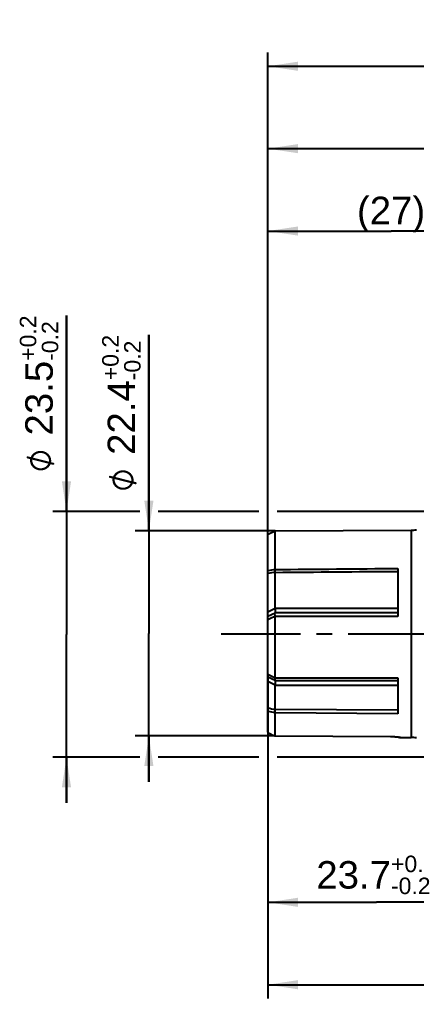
# Model space of a CAD drawing. Header units: millimetres. Extents: x 0 to 420, y 0 to 297.
# Drawn here: x 174.1 to 217.5, y 114.3 to 221.2 of the extents above; entities that cross this region are included whole.
import ezdxf
from ezdxf.enums import TextEntityAlignment as Align

# ---------------------------------------------------------------- set-up
doc = ezdxf.new("R2010")
doc.units = ezdxf.units.MM
doc.header["$LTSCALE"] = 23.1
doc.linetypes.add('CENTER', pattern=[0.6, 0.375, -0.075, 0.075, -0.075])
doc.layers.get('0').update_dxf_attribs({"linetype": 'CONTINUOUS'})
doc.layers.add('STARTBEZUEGE', color=7, linetype='CONTINUOUS')
doc.styles.get("Standard").update_dxf_attribs({"font": 'arial.ttf'})
doc.styles.add('TEXTSTYLE_3', font='arial.ttf')
doc.styles.add('TEXTSTYLE_6', font='symbol_asme.ttf')
doc.dimstyles.new('DIMSTYLE_1', dxfattribs={"dimtxt": 3, "dimasz": 3.3, "dimexe": 1.5, "dimexo": 0, "dimgap": 0.75, "dimtad": 1, "dimdec": 3, "dimdsep": 46, "dimtxsty": 'STANDARD', "dimblk": '_FILLED', "dimblk1": '_FILLED', "dimblk2": '_FILLED', "dimcen": 0.09, "dimadec": 3, "dimazin": 2, "dimtol": 1, "dimtp": 1, "dimtm": 1, "dimtfac": 0.6, "dimtdec": 3, "dimtofl": 0, "dimtmove": 0, "dimatfit": 3, "dimldrblk": '_FILLED', "dimfxl": 1, "dimtolj": 1, "dimarcsym": 0})
doc.dimstyles.new('DIMSTYLE_11', dxfattribs={"dimtxt": 3, "dimasz": 3.3, "dimexe": 1.5, "dimexo": 0, "dimgap": 0.75, "dimtad": 1, "dimdec": 0, "dimdsep": 46, "dimtxsty": 'STANDARD', "dimblk": '_FILLED', "dimblk1": '_FILLED', "dimblk2": '_FILLED', "dimcen": 0.09, "dimadec": 3, "dimazin": 2, "dimtp": 0.2, "dimtm": 0.2, "dimtfac": 1, "dimtdec": 0, "dimtofl": 0, "dimtmove": 0, "dimatfit": 3, "dimldrblk": '_FILLED', "dimfxl": 1, "dimtolj": 1, "dimarcsym": 0})
doc.dimstyles.new('DIMSTYLE_12', dxfattribs={"dimtxt": 3, "dimasz": 3.3, "dimexe": 1.5, "dimexo": 0, "dimgap": 0.75, "dimtad": 1, "dimdec": 0, "dimdsep": 46, "dimtxsty": 'STANDARD', "dimblk": '_FILLED', "dimblk1": '_FILLED', "dimblk2": '_FILLED', "dimcen": 0.09, "dimadec": 3, "dimazin": 2, "dimtp": 0.3, "dimtm": 0.3, "dimtfac": 1, "dimtdec": 0, "dimtofl": 0, "dimtmove": 0, "dimatfit": 3, "dimldrblk": '_FILLED', "dimfxl": 1, "dimtolj": 1, "dimarcsym": 0})
doc.dimstyles.new('DIMSTYLE_3', dxfattribs={"dimtxt": 3, "dimasz": 3.3, "dimexe": 1.5, "dimexo": 0, "dimgap": 0.75, "dimtad": 1, "dimdec": 1, "dimdsep": 46, "dimtxsty": 'STANDARD', "dimblk": '_FILLED', "dimblk1": '_FILLED', "dimblk2": '_FILLED', "dimcen": 0.09, "dimadec": 3, "dimazin": 2, "dimtol": 1, "dimtp": 0.2, "dimtm": 0.2, "dimtfac": 0.6, "dimtdec": 1, "dimtofl": 0, "dimtmove": 0, "dimatfit": 3, "dimldrblk": '_FILLED', "dimfxl": 1, "dimtolj": 1, "dimarcsym": 0})
doc.dimstyles.new('DIMSTYLE_4', dxfattribs={"dimtxt": 3, "dimasz": 3.3, "dimexe": 1.5, "dimexo": 0, "dimgap": 0.75, "dimtad": 1, "dimdec": 3, "dimdsep": 46, "dimtxsty": 'STANDARD', "dimblk": '_FILLED', "dimblk1": '_FILLED', "dimblk2": '_FILLED', "dimcen": 0.09, "dimadec": 3, "dimazin": 2, "dimtol": 1, "dimtp": 0.2, "dimtm": 0.2, "dimtfac": 0.6, "dimtdec": 3, "dimtofl": 0, "dimtmove": 0, "dimatfit": 3, "dimldrblk": '_FILLED', "dimfxl": 1, "dimtolj": 1, "dimarcsym": 0})
doc.dimstyles.new('DIMSTYLE_9', dxfattribs={"dimtxt": 3, "dimasz": 3.3, "dimexe": 1.5, "dimexo": 0, "dimgap": 0.75, "dimtad": 1, "dimdec": 3, "dimdsep": 46, "dimtxsty": 'STANDARD', "dimblk": '_FILLED', "dimblk1": '_FILLED', "dimblk2": '_FILLED', "dimcen": 0.09, "dimadec": 3, "dimazin": 2, "dimtol": 1, "dimtp": 0.3, "dimtm": 0.3, "dimtfac": 0.6, "dimtdec": 3, "dimtofl": 0, "dimtmove": 0, "dimatfit": 3, "dimldrblk": '_FILLED', "dimfxl": 1, "dimtolj": 1, "dimarcsym": 0})

# ---------------------------------------------------------------- blocks, each defined once
blk = doc.blocks.new('_FILLED')
at = {"color": 0, "linetype": 'BYBLOCK'}
blk.add_solid([(0, 0), (-1, 0.152), (-1, -0.152)], dxfattribs=at)
blk = doc.blocks.new('*D0')
at = {"color": 2, "linetype": 'CONTINUOUS'}
for p, q in [((201.27, 164.85), (201.27, 217.58)), ((296.77, 168.99), (296.77, 217.58)), ((201.27, 216.08), (249.02, 216.08)), ((296.77, 216.08), (249.02, 216.08))]:
    blk.add_line(p, q, dxfattribs=at)
at = {"color": 2, "linetype": 'CONTINUOUS', "xscale": 3.3, "yscale": 3.3, "zscale": 3.3, "rotation": 180}
blk.add_blockref('_FILLED', (201.27, 216.08), dxfattribs=at)
at = {"color": 2, "linetype": 'CONTINUOUS', "xscale": 3.3, "yscale": 3.3, "zscale": 3.3}
blk.add_blockref('_FILLED', (296.77, 216.08), dxfattribs=at)
at = {"color": 2, "linetype": 'CONTINUOUS'}
blk.add_text('95.5', height=3, dxfattribs=at).set_placement((247.59, 217.58), align=Align.CENTER)
at = {"color": 2, "linetype": 'CONTINUOUS', "style": 'TEXTSTYLE_3'}
for s, p in [('+1', (253.1, 219.38)), ('-1', (252.78, 216.98))]:
    blk.add_text(s, height=1.8, dxfattribs=at).set_placement(p, align=Align.CENTER)
blk = doc.blocks.new('*D2')
at = {"color": 2, "linetype": 'CONTINUOUS'}
for p, q in [((188.27, 165.33), (188.27, 186.74)), ((188.27, 186.74), (188.27, 154.13)), ((202.07, 165.33), (186.77, 165.33)), ((188.27, 137.93), (188.27, 154.13)), ((202.07, 142.93), (186.77, 142.93)), ((188.27, 142.93), (188.27, 137.93))]:
    blk.add_line(p, q, dxfattribs=at)
at = {"color": 2, "linetype": 'CONTINUOUS', "xscale": 3.3, "yscale": 3.3, "zscale": 3.3}
for p, rotation in [((188.27, 165.33), 270), ((188.27, 142.93), 90)]:
    blk.add_blockref('_FILLED', p, dxfattribs=dict(at, rotation=rotation))
at = {"color": 2, "linetype": 'CONTINUOUS'}
for s, height, style, p in [('+0.2', 1.8, 'TEXTSTYLE_3', (184.97, 181.78)), ('-0.2', 1.8, 'TEXTSTYLE_3', (187.37, 181.78)), ('⌀', 3, 'TEXTSTYLE_6', (186.77, 169.63))]:
    blk.add_text(s, height=height, rotation=90, dxfattribs=dict(at, style=style)).set_placement(p)
blk.add_text('22.4', height=3, rotation=90, dxfattribs=at).set_placement((186.77, 173.63))
blk = doc.blocks.new('*D3')
at = {"color": 2, "linetype": 'CONTINUOUS'}
for p, q in [((179.27, 167.44), (179.27, 188.86)), ((179.27, 188.86), (179.27, 154.02)), ((187.27, 167.44), (177.77, 167.44)), ((200.27, 167.44), (189.27, 167.44)), ((219.04, 167.44), (202.27, 167.44)), ((223.35, 165.83), (219.04, 167.44)), ((224.32, 165.83), (223.35, 165.83)), ((179.27, 135.61), (179.27, 154.02)), ((223.32, 142.33), (219.22, 140.61)), ((223.85, 142.33), (223.32, 142.33)), ((187.27, 140.61), (177.77, 140.61)), ((179.27, 140.61), (179.27, 135.61)), ((200.27, 140.61), (189.27, 140.61)), ((219.22, 140.61), (202.27, 140.61))]:
    blk.add_line(p, q, dxfattribs=at)
at = {"color": 2, "linetype": 'CONTINUOUS', "xscale": 3.3, "yscale": 3.3, "zscale": 3.3}
for p, rotation in [((179.27, 167.44), 270), ((179.27, 140.61), 90)]:
    blk.add_blockref('_FILLED', p, dxfattribs=dict(at, rotation=rotation))
at = {"color": 2, "linetype": 'CONTINUOUS'}
for s, height, style, p in [('+0.2', 1.8, 'TEXTSTYLE_3', (175.97, 183.9)), ('-0.2', 1.8, 'TEXTSTYLE_3', (178.37, 183.9)), ('⌀', 3, 'TEXTSTYLE_6', (177.77, 171.75))]:
    blk.add_text(s, height=height, rotation=90, dxfattribs=dict(at, style=style)).set_placement(p)
blk.add_text('23.5', height=3, rotation=90, dxfattribs=at).set_placement((177.77, 175.75))
blk = doc.blocks.new('*D8')
at = {"color": 2, "linetype": 'CONTINUOUS'}
for p, q in [((201.27, 149.62), (201.27, 123.25)), ((224.97, 139.43), (224.97, 123.25)), ((201.27, 124.75), (213.12, 124.75)), ((224.97, 124.75), (213.12, 124.75))]:
    blk.add_line(p, q, dxfattribs=at)
at = {"color": 2, "linetype": 'CONTINUOUS', "xscale": 3.3, "yscale": 3.3, "zscale": 3.3, "rotation": 180}
blk.add_blockref('_FILLED', (201.27, 124.75), dxfattribs=at)
at = {"color": 2, "linetype": 'CONTINUOUS', "xscale": 3.3, "yscale": 3.3, "zscale": 3.3}
blk.add_blockref('_FILLED', (224.97, 124.75), dxfattribs=at)
at = {"color": 2, "linetype": 'CONTINUOUS', "style": 'TEXTSTYLE_3'}
for s, p in [('+0.2', (217.2, 128.05)), ('-0.2', (216.88, 125.65))]:
    blk.add_text(s, height=1.8, dxfattribs=at).set_placement(p, align=Align.CENTER)
at = {"color": 2, "linetype": 'CONTINUOUS'}
blk.add_text('23.7', height=3, dxfattribs=at).set_placement((210.64, 126.25), align=Align.CENTER)
blk = doc.blocks.new('*D9')
at = {"color": 2, "linetype": 'CONTINUOUS'}
for p, q in [((201.27, 149.62), (201.27, 114.25)), ((266.27, 139.33), (266.27, 114.25)), ((201.27, 115.75), (233.77, 115.75)), ((266.27, 115.75), (233.77, 115.75))]:
    blk.add_line(p, q, dxfattribs=at)
at = {"color": 2, "linetype": 'CONTINUOUS', "xscale": 3.3, "yscale": 3.3, "zscale": 3.3, "rotation": 180}
blk.add_blockref('_FILLED', (201.27, 115.75), dxfattribs=at)
at = {"color": 2, "linetype": 'CONTINUOUS', "xscale": 3.3, "yscale": 3.3, "zscale": 3.3}
blk.add_blockref('_FILLED', (266.27, 115.75), dxfattribs=at)
at = {"color": 2, "linetype": 'CONTINUOUS', "style": 'TEXTSTYLE_3'}
for s, p in [('+0.3', (236.1, 119.05)), ('-0.3', (235.79, 116.65))]:
    blk.add_text(s, height=1.8, dxfattribs=at).set_placement(p, align=Align.CENTER)
at = {"color": 2, "linetype": 'CONTINUOUS'}
blk.add_text('65', height=3, dxfattribs=at).set_placement((231.29, 117.25), align=Align.CENTER)
blk = doc.blocks.new('*D11')
at = {"color": 2, "linetype": 'CONTINUOUS'}
for p, q in [((201.27, 164.85), (201.27, 199.58)), ((228.18, 177.37), (228.18, 199.58)), ((201.27, 198.08), (214.73, 198.08)), ((228.18, 198.08), (214.73, 198.08))]:
    blk.add_line(p, q, dxfattribs=at)
at = {"color": 2, "linetype": 'CONTINUOUS', "xscale": 3.3, "yscale": 3.3, "zscale": 3.3, "rotation": 180}
blk.add_blockref('_FILLED', (201.27, 198.08), dxfattribs=at)
at = {"color": 2, "linetype": 'CONTINUOUS', "xscale": 3.3, "yscale": 3.3, "zscale": 3.3}
blk.add_blockref('_FILLED', (228.18, 198.08), dxfattribs=at)
at = {"color": 2, "linetype": 'CONTINUOUS'}
for s, p in [('(', (211.7, 198.83)), ('27', (214.73, 198.83)), (')', (217.76, 198.83))]:
    blk.add_text(s, height=3, dxfattribs=at).set_placement(p, align=Align.CENTER)
blk = doc.blocks.new('*D12')
at = {"color": 2, "linetype": 'CONTINUOUS'}
for p, q in [((201.27, 164.85), (201.27, 208.58)), ((259.14, 180.24), (259.14, 208.58)), ((201.27, 207.08), (230.21, 207.08)), ((259.14, 207.08), (230.21, 207.08))]:
    blk.add_line(p, q, dxfattribs=at)
at = {"color": 2, "linetype": 'CONTINUOUS', "xscale": 3.3, "yscale": 3.3, "zscale": 3.3, "rotation": 180}
blk.add_blockref('_FILLED', (201.27, 207.08), dxfattribs=at)
at = {"color": 2, "linetype": 'CONTINUOUS', "xscale": 3.3, "yscale": 3.3, "zscale": 3.3}
blk.add_blockref('_FILLED', (259.14, 207.08), dxfattribs=at)
at = {"color": 2, "linetype": 'CONTINUOUS'}
for s, p in [('(', (227.18, 207.83)), ('58', (230.21, 207.83)), (')', (233.24, 207.83))]:
    blk.add_text(s, height=3, dxfattribs=at).set_placement(p, align=Align.CENTER)

msp = doc.modelspace()

# ---------------------------------------------------------------- linework, layer by layer
at = {"color": 7, "linetype": 'CONTINUOUS'}
for p, q in [((201.2732, 164.8456), (201.3113, 164.974)), ((201.2732, 143.3376), (201.2732, 164.8454)), ((201.3113, 164.974), (202.0732, 165.3341)), ((202.0732, 165.3341), (216.9248, 165.4119)), ((202.0732, 161.1073), (202.0732, 165.3341)), ((202.0752, 156.8799), (202.0752, 160.795)), ((215.4732, 161.2222), (215.4732, 155.9631)), ((201.2732, 156.0018), (202.0796, 156.382)), ((215.4732, 156.3799), (202.0752, 156.3799)), ((202.0732, 149.2661), (202.0732, 155.9636)), ((202.0796, 148.9778), (201.2732, 149.3581)), ((202.0752, 148.9799), (215.4732, 148.9799)), ((215.4732, 149.2675), (215.4732, 145.3546)), ((202.0752, 145.8311), (202.0752, 148.4799)), ((202.0732, 142.9318), (202.0732, 145.4476)), ((202.0673, 142.929), (214.6816, 142.8623)), ((214.6816, 142.8623), (214.7403, 142.8617)), ((214.7333, 142.8618), (214.7911, 142.8608)), ((214.7843, 142.8609), (214.841, 142.8596)), ((214.8345, 142.8598), (214.8899, 142.8581)), ((214.8838, 142.8583), (214.9379, 142.8563)), ((214.9321, 142.8566), (214.9847, 142.8543)), ((214.9791, 142.8545), (215.0302, 142.852)), ((215.025, 142.8523), (215.0746, 142.8496)), ((215.0697, 142.8499), (215.1176, 142.8469)), ((215.113, 142.8472), (215.1592, 142.8441)), ((215.1549, 142.8444), (215.1994, 142.8412)), ((215.1954, 142.8415), (215.2381, 142.8381)), ((215.2344, 142.8384), (215.2753, 142.8349)), ((215.2718, 142.8352), (215.3109, 142.8317)), ((215.3077, 142.832), (215.345, 142.8284)), ((215.3421, 142.8287), (215.3775, 142.825)), ((215.3748, 142.8253), (215.4084, 142.8217)), ((215.406, 142.822), (215.4377, 142.8184)), ((215.4355, 142.8186), (215.4654, 142.8151)), ((215.4634, 142.8153), (215.4914, 142.8118)), ((215.4896, 142.812), (215.5158, 142.8086)), ((215.5142, 142.8088), (215.5385, 142.8054)), ((215.5371, 142.8056), (215.5596, 142.8024)), ((215.5584, 142.8026), (215.579, 142.7995)), ((215.5779, 142.7996), (215.5968, 142.7967)), ((215.7716, 142.754), (216.9248, 142.748))]:
    msp.add_line(p, q, dxfattribs=at)
at = {"color": 9, "linetype": 'CONTINUOUS'}
for p, q in [((216.9248, 165.4119), (216.9248, 142.748)), ((202.0796, 156.8343), (201.2732, 156.454)), ((202.0752, 156.8799), (215.4732, 156.8799)), ((215.4732, 155.9631), (202.0732, 155.9636)), ((202.0713, 149.2393), (201.2732, 149.625)), ((201.2732, 148.9059), (202.0796, 148.5256)), ((202.0732, 149.2661), (215.4732, 149.2675)), ((202.0752, 148.4799), (215.4732, 148.4799)), ((215.4732, 145.3546), (202.0732, 145.4476)), ((215.4732, 145.7399), (202.0752, 145.8311)), ((202.0732, 142.9318), (214.6716, 142.8651)), ((214.6716, 142.8651), (214.6716, 142.8623)), ((215.7716, 142.7615), (215.7716, 142.754))]:
    msp.add_line(p, q, dxfattribs=at)
at = {"color": 7, "linetype": 'CONTINUOUS'}
msp.add_lwpolyline([(215.5958, 142.7968), (215.612, 142.7941), (215.6264, 142.7916), (215.6389, 142.7893), (215.6495, 142.7873), (215.658, 142.7855), (215.663, 142.7844)], dxfattribs=at)
for centre, radius, start, end in [((216.8882, 172.4118), 7, 270.3, 275), ((201.9175, 161.1073), 0.1556, 355.331698, 359.965942), ((201.839, 160.795), 0.2362, 0.00262, 4.398106), ((201.8374, 155.9636), 0.2358, 0.000986, 9.530925), ((201.88, 149.2659), 0.1931, 352.080673, 0.037129), ((201.8386, 145.8312), 0.2366, 354.354623, 359.993913), ((215.7732, 143.054), 0.3, 241.426686, 269.7), ((216.8882, 135.7481), 7, 85, 89.7)]:
    msp.add_arc(centre, radius, start, end, dxfattribs=at)
at = {"color": 9, "linetype": 'CONTINUOUS'}
for centre, radius, start, end in [((245.948, -110.6869), 275.3003, 99.170487, 99.339068), ((244.0066, -90.6106), 254.8964, 99.468582, 99.651229), ((240.9475, 321.5096), 179.9507, 257.263173, 257.524451), ((241.6671, 329.3099), 188.0633, 257.596868, 257.845995)]:
    msp.add_arc(centre, radius, start, end, dxfattribs=at)
at = {"color": 7, "linetype": 'CONTINUOUS'}
for centre, start_param, end_param in [((203.1355, 156.8799), -3.14159265, -3.05013249), ((203.1355, 148.4799), 3.05013249, 3.14159265)]:
    msp.add_ellipse(centre, major_axis=(1.0604, 0), ratio=0.47153723, start_param=start_param, end_param=end_param, dxfattribs=at)
for points, knots in [([(202.0745, 160.8131), (202.0725, 160.8382), (202.067, 160.9319), (202.0671, 161.0261), (202.0727, 161.0947)], [0, 0, 0, 0, 0.26735627, 1, 1, 1, 1]), ([(202.0699, 156.0027), (202.062, 156.0497), (202.0498, 156.1359), (202.0424, 156.2494), (202.0458, 156.3248), (202.0574, 156.3641), (202.0667, 156.376), (202.0718, 156.3783)], [0, 0, 0, 0, 0.37298467, 0.67944418, 0.89035764, 0.95633094, 1, 1, 1, 1]), ([(202.1057, 156.4275), (202.1112, 156.4504), (202.1159, 156.5063), (202.1132, 156.6004), (202.1011, 156.7128), (202.0877, 156.7927), (202.0796, 156.8343)], [0, 0, 0, 0, 0.17243003, 0.40721652, 0.68956892, 1, 1, 1, 1]), ([(202.0796, 156.382), (202.0861, 156.3851), (202.0981, 156.4), (202.1031, 156.4171), (202.1057, 156.4275)], [0, 0, 0, 0, 0.40057905, 1, 1, 1, 1]), ([(202.0732, 148.9809), (202.07, 148.9824), (202.0642, 148.9902), (202.057, 149.0161), (202.0549, 149.0668), (202.0593, 149.1452), (202.0666, 149.2056), (202.0713, 149.2393)], [0, 0, 0, 0, 0.04029887, 0.10275626, 0.30675177, 0.61196598, 1, 1, 1, 1]), ([(202.0796, 148.5256), (202.0903, 148.5805), (202.1066, 148.6827), (202.1161, 148.8047), (202.1136, 148.8856), (202.1074, 148.9292), (202.0979, 148.9601), (202.086, 148.9748), (202.0796, 148.9778)], [0, 0, 0, 0, 0.36239116, 0.66969931, 0.79076788, 0.88577913, 0.9541527, 1, 1, 1, 1]), ([(202.0722, 145.462), (202.0653, 145.5139), (202.0612, 145.6298), (202.0678, 145.7451), (202.074, 145.8079)], [0, 0, 0, 0, 0.4535684, 1, 1, 1, 1]), ([(201.2732, 143.3376), (201.2732, 143.3319), (201.2817, 143.3178), (201.3018, 143.298), (201.3334, 143.2733), (201.3935, 143.2326), (201.4884, 143.177), (201.5705, 143.1334), (201.6155, 143.1103)], [0, 0, 0, 0, 0.0412881, 0.11005867, 0.206719, 0.3287098, 0.63483321, 1, 1, 1, 1]), ([(201.6155, 143.1103), (201.6586, 143.0908), (201.7227, 143.0621), (201.8077, 143.0251), (201.8694, 142.9989), (201.9285, 142.9747), (201.9831, 142.9535), (202.0244, 142.9388), (202.0516, 142.9312), (202.0627, 142.929), (202.0673, 142.929)], [0, 0, 0, 0, 0.29066391, 0.43251376, 0.57061945, 0.70298459, 0.82583001, 0.93104063, 0.97193132, 1, 1, 1, 1]), ([(202.0673, 142.929), (202.0681, 142.929), (202.0702, 142.9289), (202.0732, 142.9303), (202.0732, 142.9318)], [0, 0, 0, 0, 0.37177637, 1, 1, 1, 1])]:
    msp.add_open_spline(points, degree=3, knots=knots, dxfattribs=at)
at = {"color": 9, "linetype": 'CONTINUOUS'}
for points in [[(202.0732, 161.1073), (206.5398, 161.1458), (211.0065, 161.1841), (215.4732, 161.2222)], [(202.0752, 160.795), (206.5412, 160.8325), (211.0072, 160.8698), (215.4732, 160.9068)], [(215.7716, 142.7615), (215.7328, 142.7617), (215.6933, 142.7697), (215.6574, 142.7847)]]:
    msp.add_open_spline(points, degree=3, dxfattribs=at)
for points, knots in [([(202.0699, 156.0027), (202.0034, 155.9702), (201.7378, 155.8406), (201.4722, 155.7108), (201.2732, 155.6135)], [0, 0, 0, 0, 0.25033218, 1, 1, 1, 1]), ([(214.6716, 142.8651), (214.8489, 142.8642), (215.1588, 142.8519), (215.4675, 142.8206), (215.5986, 142.8009)], [0, 0, 0, 0, 0.57217564, 1, 1, 1, 1]), ([(215.5986, 142.8009), (215.6236, 142.7971), (215.6585, 142.7915), (215.7014, 142.7834), (215.7259, 142.7781), (215.745, 142.7735), (215.7592, 142.7691), (215.7671, 142.766), (215.7716, 142.7629), (215.7716, 142.7615)], [0, 0, 0, 0, 0.42366493, 0.59323654, 0.73370992, 0.84450679, 0.92526803, 0.97626738, 1, 1, 1, 1])]:
    msp.add_open_spline(points, degree=3, knots=knots, dxfattribs=at)
at = {"color": 7, "linetype": 'CONTINUOUS'}
msp.add_open_spline([(202.0732, 145.4476), (202.0732, 145.4524), (202.0728, 145.4573), (202.0722, 145.462)], degree=3, dxfattribs=at)
at = {"layer": 'STARTBEZUEGE', "color": 2, "linetype": 'CENTER'}
msp.add_line((196.1738, 154.0799), (301.7732, 154.0799), dxfattribs=at)

# ---------------------------------------------------------------- dimensions: what is measured, and where the dimension line sits
at = {"color": 2, "linetype": 'CONTINUOUS'}
for base, p1, p2, dimstyle, picture, middle in [((201.2732, 216.0799), (296.7732, 168.9871), (201.2732, 164.8455), 'DIMSTYLE_1', '*D0', (249.0232, 216.0799)), ((201.2732, 124.7528), (224.9732, 139.4299), (201.2732, 149.625), 'DIMSTYLE_4', '*D8', (213.1232, 124.7528)), ((201.2732, 115.7528), (266.2732, 139.3299), (201.2732, 149.625), 'DIMSTYLE_9', '*D9', (233.7732, 115.7528))]:
    dim = msp.add_linear_dim(base=base, p1=p1, p2=p2, angle=180, dimstyle=dimstyle, dxfattribs=at)
    dim.commit()
    dim.dimension.update_dxf_attribs({"geometry": picture, "text_midpoint": middle, "dimtype": 160})
for base, p2, dimstyle, picture, middle in [((259.1434, 207.0799), (259.1434, 180.2354), 'DIMSTYLE_12', '*D12', (230.2083, 207.0799)), ((228.1839, 198.0799), (228.1839, 177.3721), 'DIMSTYLE_11', '*D11', (214.7286, 198.0799))]:
    dim = msp.add_linear_dim(base=base, p1=(201.2732, 164.8455), p2=p2, text='(<>)', dimstyle=dimstyle, dxfattribs=at)
    dim.commit()
    dim.dimension.update_dxf_attribs({"geometry": picture, "text_midpoint": middle, "dimtype": 160})
for base, p1, p2, dimstyle, picture, middle in [((179.2732, 165.8299), (223.8467, 142.3299), (224.3151, 165.8299), 'DIMSTYLE_4', '*D3', (179.2732, 180.303)), ((188.2732, 165.3341), (202.0732, 142.9318), (202.0732, 165.3341), 'DIMSTYLE_3', '*D2', (188.2732, 178.1806))]:
    dim = msp.add_linear_dim(base=base, p1=p1, p2=p2, angle=90, text='{\\fSymbol_ASME;\\W1.0;⌀}<>', dimstyle=dimstyle, dxfattribs=at)
    dim.commit()
    dim.dimension.update_dxf_attribs({"geometry": picture, "text_midpoint": middle, "dimtype": 160})

doc.saveas('drawing.dxf')
